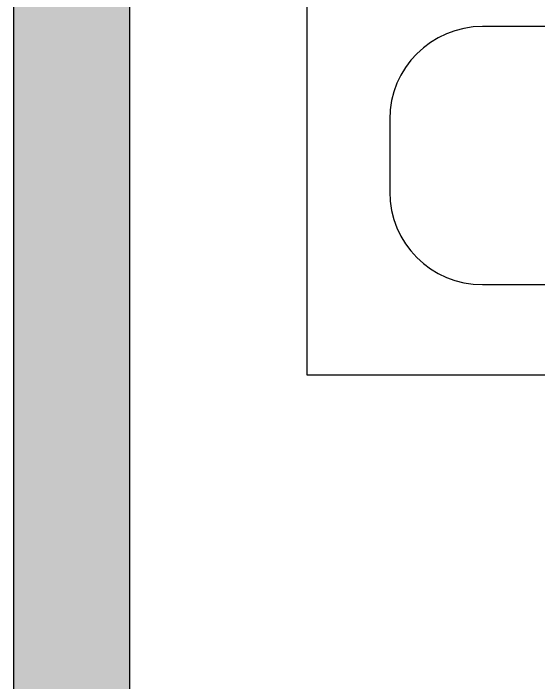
# Model space of a CAD drawing. Header units: millimetres. Extents: x -4 to 86791, y -1 to 44030.
# Drawn here: x 53018 to 53471, y 28503 to 29079 of the extents above; entities that cross this region are included whole.
import ezdxf

# ---------------------------------------------------------------- set-up
doc = ezdxf.new("R2010")
doc.units = ezdxf.units.MM
for name, color, linetype in [('\\M+3B0A1\\M+3B1B8', 6, 'Continuous'), ('PUB_HATCH', 8, 'Continuous'), ('WALL', 9, 'Continuous')]:
    doc.layers.add(name, color=color, linetype=linetype)

# ---------------------------------------------------------------- blocks, each defined once
blk = doc.blocks.new('BEDD')
at = {"layer": '\\M+3B0A1\\M+3B1B8'}
for p, q in [((189857.67, 166552.66), (189857.67, 168352.66)), ((190506.12, 166853.12), (190008.86, 166853.12)), ((189928.86, 166773.12), (189928.86, 166710.75)), ((190008.86, 166630.75), (190506.12, 166630.75)), ((190657.67, 166552.66), (189857.67, 166552.66))]:
    blk.add_line(p, q, dxfattribs=at)
for centre, start, end in [((190008.86, 166773.12), 90, 180), ((190008.86, 166710.75), 180, 270)]:
    blk.add_arc(centre, 80, start, end, dxfattribs=at)

msp = doc.modelspace()

# ---------------------------------------------------------------- hatches: boundary and pattern name
at = {"layer": 'PUB_HATCH'}
msp.add_hatch(color=256, dxfattribs=at).paths.add_polyline_path([(53018.41, 30142.6), (53018.41, 27567.6), (53068.41, 27534.27), (53118.41, 27567.6), (53118.41, 30142.6)])

# ---------------------------------------------------------------- linework, layer by layer
at = {"layer": 'WALL'}
for p, q in [((53018.41, 30142.6), (53018.41, 27567.6)), ((53118.41, 30142.6), (53118.41, 27567.6))]:
    msp.add_line(p, q, dxfattribs=at)

# ---------------------------------------------------------------- block references
msp.add_blockref('BEDD', (-136586.26, -137785.05))

doc.saveas('drawing.dxf')
